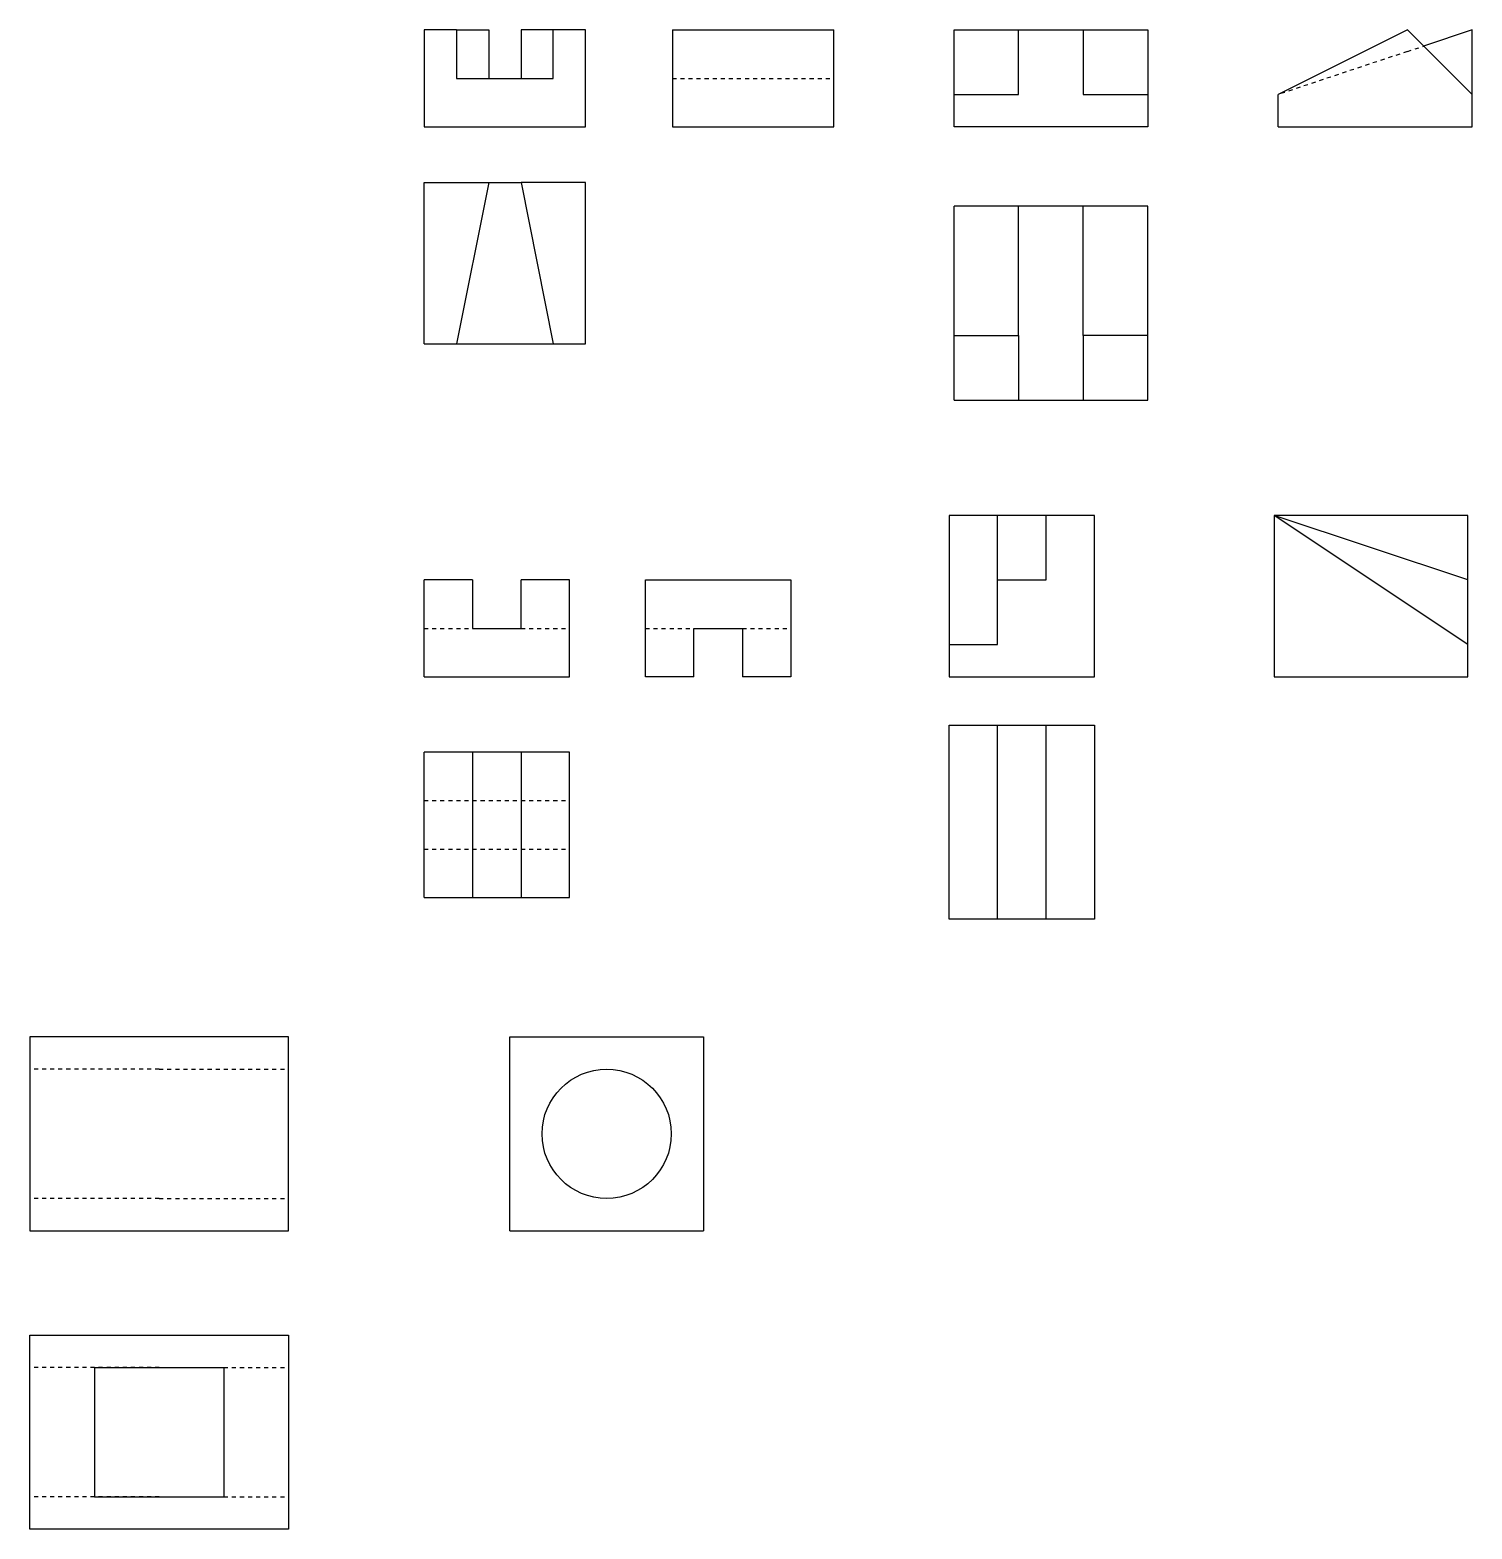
# Model space of a CAD drawing. Header units: millimetres. Extents: x 1014 to 1460, y 4986 to 5450.
import ezdxf

# ---------------------------------------------------------------- set-up
doc = ezdxf.new("R2010")
doc.units = ezdxf.units.MM
doc.linetypes.add('JIS_02_1.2', pattern=[2.5, 1.25, -1.25])

msp = doc.modelspace()

# ---------------------------------------------------------------- linework, layer by layer
for p, q in [((1135.95, 5449.66), (1135.95, 5434.66)), ((1145.95, 5449.66), (1135.95, 5449.66)), ((1145.95, 5449.66), (1145.95, 5434.66)), ((1145.95, 5449.66), (1155.95, 5449.66)), ((1155.95, 5449.66), (1155.95, 5434.66)), ((1175.95, 5449.66), (1165.95, 5449.66)), ((1165.95, 5449.66), (1165.95, 5434.66)), ((1185.95, 5449.66), (1175.95, 5449.66)), ((1175.95, 5434.66), (1175.95, 5449.66)), ((1185.95, 5434.66), (1185.95, 5449.66)), ((1212.79, 5449.66), (1212.79, 5434.66)), ((1212.79, 5449.66), (1262.79, 5449.66)), ((1262.79, 5434.66), (1262.79, 5449.66)), ((1299.98, 5429.66), (1299.98, 5449.66)), ((1299.98, 5449.66), (1319.98, 5449.66)), ((1319.98, 5449.66), (1339.98, 5449.66)), ((1319.98, 5429.66), (1319.98, 5449.66)), ((1339.98, 5449.66), (1359.98, 5449.66)), ((1339.98, 5449.66), (1339.98, 5429.66)), ((1359.98, 5449.66), (1359.98, 5429.66)), ((1440.32, 5449.66), (1400.32, 5429.66)), ((1460.32, 5429.66), (1440.32, 5449.66)), ((1460.32, 5449.66), (1445.32, 5444.66)), ((1460.32, 5429.66), (1460.32, 5449.66)), ((1135.95, 5434.66), (1135.95, 5419.66)), ((1145.95, 5434.66), (1175.95, 5434.66)), ((1185.95, 5419.66), (1185.95, 5434.66)), ((1212.79, 5434.66), (1212.79, 5419.66)), ((1262.79, 5419.66), (1262.79, 5434.66)), ((1299.98, 5419.66), (1299.98, 5429.66)), ((1299.98, 5429.66), (1319.98, 5429.66)), ((1339.98, 5429.66), (1359.98, 5429.66)), ((1359.98, 5429.66), (1359.98, 5419.66)), ((1400.32, 5419.66), (1400.32, 5429.66)), ((1460.32, 5419.66), (1460.32, 5429.66)), ((1135.95, 5419.66), (1145.95, 5419.66)), ((1145.95, 5419.66), (1175.95, 5419.66)), ((1175.95, 5419.66), (1185.95, 5419.66)), ((1212.79, 5419.66), (1262.79, 5419.66)), ((1319.98, 5419.66), (1299.98, 5419.66)), ((1339.98, 5419.66), (1319.98, 5419.66)), ((1359.98, 5419.66), (1339.98, 5419.66)), ((1400.32, 5419.66), (1440.32, 5419.66)), ((1440.32, 5419.66), (1460.32, 5419.66)), ((1135.95, 5352.47), (1135.95, 5402.47)), ((1135.95, 5402.47), (1145.95, 5402.47)), ((1145.95, 5402.47), (1155.95, 5402.47)), ((1155.95, 5402.47), (1145.95, 5352.47)), ((1155.95, 5402.47), (1165.95, 5402.47)), ((1175.95, 5402.47), (1165.95, 5402.47)), ((1165.95, 5402.47), (1175.95, 5352.47)), ((1185.95, 5402.47), (1175.95, 5402.47)), ((1185.95, 5352.47), (1185.95, 5402.47)), ((1299.98, 5355.07), (1299.98, 5395.07)), ((1319.98, 5395.07), (1299.98, 5395.07)), ((1339.98, 5395.07), (1319.98, 5395.07)), ((1319.98, 5355.07), (1319.98, 5395.07)), ((1359.98, 5395.07), (1339.98, 5395.07)), ((1339.98, 5355.07), (1339.98, 5395.07)), ((1359.98, 5355.07), (1359.98, 5395.07)), ((1135.95, 5352.47), (1145.95, 5352.47)), ((1145.95, 5352.47), (1175.95, 5352.47)), ((1175.95, 5352.47), (1185.95, 5352.47)), ((1299.98, 5335.07), (1299.98, 5355.07)), ((1299.98, 5355.07), (1319.98, 5355.07)), ((1319.98, 5355.07), (1319.98, 5335.07)), ((1359.98, 5355.07), (1339.98, 5355.07)), ((1339.98, 5355.07), (1339.98, 5335.07)), ((1359.98, 5335.07), (1359.98, 5355.07)), ((1299.98, 5335.07), (1319.98, 5335.07)), ((1319.98, 5335.07), (1339.98, 5335.07)), ((1339.98, 5335.07), (1359.98, 5335.07)), ((1313.46, 5299.39), (1298.46, 5299.39)), ((1298.46, 5299.39), (1298.46, 5279.39)), ((1328.46, 5299.39), (1313.46, 5299.39)), ((1313.46, 5279.39), (1313.46, 5299.39)), ((1343.46, 5299.39), (1328.46, 5299.39)), ((1328.46, 5279.39), (1328.46, 5299.39)), ((1343.46, 5279.39), (1343.46, 5299.39)), ((1459.06, 5299.39), (1399.06, 5299.39)), ((1399.06, 5299.39), (1399.06, 5279.39)), ((1459.06, 5259.39), (1399.06, 5299.39)), ((1459.06, 5279.39), (1399.06, 5299.39)), ((1459.06, 5279.39), (1459.06, 5299.39)), ((1135.95, 5264.39), (1135.95, 5279.39)), ((1150.95, 5279.39), (1135.95, 5279.39)), ((1150.95, 5279.39), (1150.95, 5264.39)), ((1180.95, 5279.39), (1165.95, 5279.39)), ((1165.95, 5264.39), (1165.95, 5279.39)), ((1180.95, 5264.39), (1180.95, 5279.39)), ((1204.47, 5279.39), (1219.47, 5279.39)), ((1204.47, 5264.39), (1204.47, 5279.39)), ((1219.47, 5279.39), (1234.47, 5279.39)), ((1234.47, 5279.39), (1249.47, 5279.39)), ((1249.47, 5279.39), (1249.47, 5264.39)), ((1298.46, 5279.39), (1298.46, 5259.39)), ((1313.46, 5259.39), (1313.46, 5279.39)), ((1313.46, 5279.39), (1328.46, 5279.39)), ((1343.46, 5259.39), (1343.46, 5279.39)), ((1399.06, 5279.39), (1399.06, 5259.39)), ((1459.06, 5259.39), (1459.06, 5279.39)), ((1135.95, 5249.39), (1135.95, 5264.39)), ((1150.95, 5264.39), (1165.95, 5264.39)), ((1180.95, 5249.39), (1180.95, 5264.39)), ((1204.47, 5249.39), (1204.47, 5264.39)), ((1219.47, 5249.39), (1219.47, 5264.39)), ((1219.47, 5264.39), (1234.47, 5264.39)), ((1234.47, 5264.39), (1234.47, 5249.39)), ((1249.47, 5264.39), (1249.47, 5249.39)), ((1298.46, 5259.39), (1298.46, 5249.39)), ((1298.46, 5259.39), (1313.46, 5259.39)), ((1343.46, 5249.39), (1343.46, 5259.39)), ((1399.06, 5259.39), (1399.06, 5249.39)), ((1459.06, 5249.39), (1459.06, 5259.39)), ((1135.95, 5249.39), (1150.95, 5249.39)), ((1150.95, 5249.39), (1165.95, 5249.39)), ((1165.95, 5249.39), (1180.95, 5249.39)), ((1219.47, 5249.39), (1204.47, 5249.39)), ((1249.47, 5249.39), (1234.47, 5249.39)), ((1298.46, 5249.39), (1313.46, 5249.39)), ((1313.46, 5249.39), (1328.46, 5249.39)), ((1328.46, 5249.39), (1343.46, 5249.39)), ((1399.06, 5249.39), (1459.06, 5249.39)), ((1298.46, 5174.39), (1298.46, 5234.39)), ((1298.46, 5234.39), (1313.46, 5234.39)), ((1313.46, 5234.39), (1328.46, 5234.39)), ((1313.46, 5174.39), (1313.46, 5234.39)), ((1328.46, 5234.39), (1343.46, 5234.39)), ((1328.46, 5174.39), (1328.46, 5234.39)), ((1343.46, 5234.39), (1343.46, 5174.39)), ((1135.95, 5211.08), (1135.95, 5226.08)), ((1150.95, 5226.08), (1135.95, 5226.08)), ((1165.95, 5226.08), (1150.95, 5226.08)), ((1150.95, 5226.08), (1150.95, 5181.08)), ((1180.95, 5226.08), (1165.95, 5226.08)), ((1165.95, 5226.08), (1165.95, 5181.08)), ((1180.95, 5211.08), (1180.95, 5226.08)), ((1135.95, 5196.08), (1135.95, 5211.08)), ((1180.95, 5196.08), (1180.95, 5211.08)), ((1135.95, 5181.08), (1135.95, 5196.08)), ((1180.95, 5181.08), (1180.95, 5196.08)), ((1135.95, 5181.08), (1150.95, 5181.08)), ((1150.95, 5181.08), (1165.95, 5181.08)), ((1165.95, 5181.08), (1180.95, 5181.08)), ((1313.46, 5174.39), (1298.46, 5174.39)), ((1328.46, 5174.39), (1313.46, 5174.39)), ((1343.46, 5174.39), (1328.46, 5174.39)), ((1013.95, 5137.9), (1013.95, 5077.9)), ((1033.95, 5137.9), (1013.95, 5137.9)), ((1073.95, 5137.9), (1033.95, 5137.9)), ((1093.95, 5137.9), (1073.95, 5137.9)), ((1093.95, 5077.9), (1093.95, 5137.9)), ((1162.47, 5077.9), (1162.47, 5137.9)), ((1162.47, 5137.9), (1172.47, 5137.9)), ((1172.47, 5137.9), (1212.47, 5137.9)), ((1212.47, 5137.9), (1222.47, 5137.9)), ((1222.47, 5137.9), (1222.47, 5077.9)), ((1013.95, 5077.9), (1033.95, 5077.9)), ((1033.95, 5077.9), (1073.95, 5077.9)), ((1073.95, 5077.9), (1093.95, 5077.9)), ((1162.47, 5077.9), (1172.47, 5077.9)), ((1172.47, 5077.9), (1212.47, 5077.9)), ((1212.47, 5077.9), (1222.47, 5077.9)), ((1013.95, 5035.56), (1013.95, 5045.56)), ((1013.95, 5045.56), (1033.95, 5045.56)), ((1033.95, 5045.56), (1073.95, 5045.56)), ((1073.95, 5045.56), (1093.95, 5045.56)), ((1093.95, 5045.56), (1093.95, 5035.56)), ((1013.95, 4995.56), (1013.95, 5035.56)), ((1033.95, 5035.56), (1073.95, 5035.56)), ((1033.95, 5035.56), (1033.95, 4995.56)), ((1073.95, 5035.56), (1073.95, 4995.56)), ((1093.95, 5035.56), (1093.95, 4995.56)), ((1013.95, 4985.56), (1013.95, 4995.56)), ((1033.95, 4995.56), (1073.95, 4995.56)), ((1093.95, 4995.56), (1093.95, 4985.56)), ((1033.95, 4985.56), (1013.95, 4985.56)), ((1073.95, 4985.56), (1033.95, 4985.56)), ((1093.95, 4985.56), (1073.95, 4985.56))]:
    msp.add_line(p, q)
at = {"linetype": 'JIS_02_1.2'}
for p, q in [((1440.32, 5442.99), (1445.32, 5444.66)), ((1440.32, 5442.99), (1400.32, 5429.66)), ((1212.79, 5434.66), (1262.79, 5434.66)), ((1135.95, 5264.39), (1150.95, 5264.39)), ((1165.95, 5264.39), (1180.95, 5264.39)), ((1204.47, 5264.39), (1249.47, 5264.39)), ((1135.95, 5211.08), (1150.95, 5211.08)), ((1150.95, 5211.08), (1165.95, 5211.08)), ((1165.95, 5211.08), (1180.95, 5211.08)), ((1135.95, 5196.08), (1150.95, 5196.08)), ((1150.95, 5196.08), (1165.95, 5196.08)), ((1165.95, 5196.08), (1180.95, 5196.08)), ((1053.95, 5127.9), (1013.95, 5127.9)), ((1053.95, 5127.9), (1093.95, 5127.9)), ((1053.95, 5087.9), (1013.95, 5087.9)), ((1053.95, 5087.9), (1093.95, 5087.9)), ((1053.95, 5035.56), (1013.95, 5035.56)), ((1053.95, 5035.56), (1093.95, 5035.56)), ((1053.95, 4995.56), (1013.95, 4995.56)), ((1053.95, 4995.56), (1093.95, 4995.56))]:
    msp.add_line(p, q, dxfattribs=at)
msp.add_circle((1192.47, 5107.9), 20)

doc.saveas('drawing.dxf')
